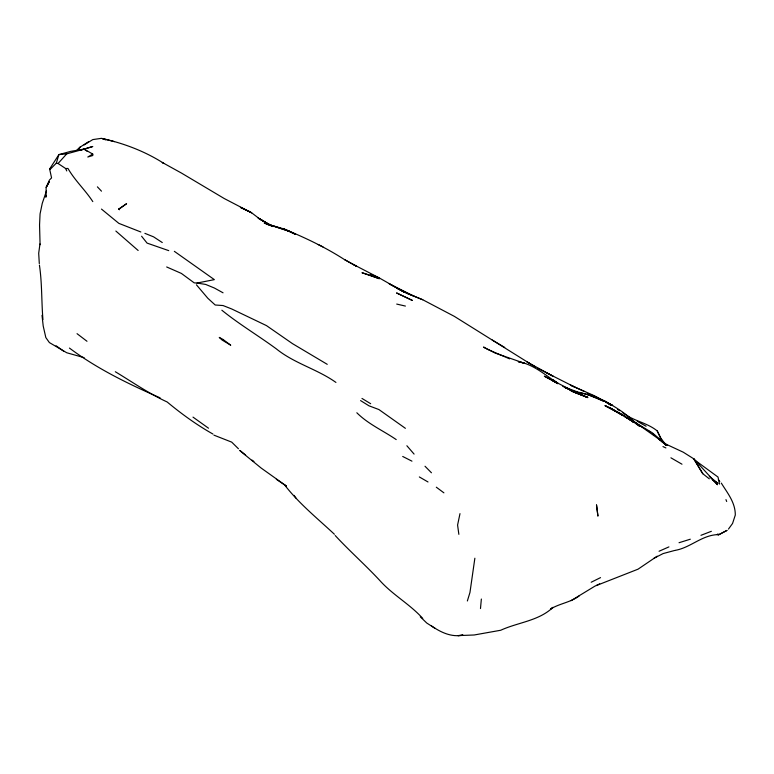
<?xml version="1.0" encoding="UTF-8"?>
<svg xmlns="http://www.w3.org/2000/svg" width="774" height="774" viewBox="0 0 774 774"><rect width="100%" height="100%" fill="white"/><g stroke="black" fill="none" stroke-linecap="round" stroke-linejoin="round"><path stroke-width="1.16" d="M474.868 558.218L469.963 592.458L467.361 600.982M480.48 608.558L481.36 599.037M46.072 195.096L45.859 197.206L46.188 187.376L49.381 180.139M39.967 243.936L38.7 253.233L39.3 263.605M459.988 513.636L457.589 525.053L458.856 534.341M92.764 154.103L87.791 157.016L92.793 155.506L92.764 154.103L84.124 149.101L66.748 153.852L58.892 154.597L49.633 169.013L50.01 169.525L56.328 163.14L58.892 154.597L70.676 151.375L84.095 149.092L92.793 146.489L79.77 150.475M46.508 190.868L42.26 203.349L40.064 213.914L39.551 224.973L40.074 244.719M49.207 181.6L46.188 187.376L49.043 182.335M728.479 529.077L732.552 523.476L735.3 515.039C735.377 502.471 727.492 493.135 721.3 483.092M56.328 163.14L58.06 163.488L66.748 153.852M77.303 150.185L80.39 146.954L88.623 141.681M77.013 150.359L80.39 146.954L77.081 150.185M49.933 179.51L51.568 177.923L49.633 169.013M674.976 550.401C690.147 547.876 701.447 535.492 717.14 534.641L717.991 533.886L718.466 534.863L727.105 530.364M118.935 209.212L126.578 203.697L118.848 208.961L119.515 209.657L118.848 208.961M657.213 556.177L638.037 569.18L595.08 586.044L571.028 600.682M84.114 144.941L92.793 139.591L101.481 138.333L114.397 141.642M579.068 596.028C570.535 602.404 559.66 603.459 550.662 608.974L553.013 607.338C538.752 620.98 518.038 622.296 500.701 630.259L474.152 634.99L457.879 635.618L462.62 635.106M726.68 530.567L718.466 534.863L717.14 534.641M653.924 558.296L663.115 553.574L674.58 550.488M591.191 582.241L600.547 577.617M596.435 585.434L599.686 583.867M659.071 551.243L668.92 546.899M700.954 535.318L711.364 531.303M679.04 542.719L690.311 539.207M166.671 266.962L181.387 273.425L194.187 282.849L196.993 283.052L214.359 279.637L174.334 251.327M462.929 635.077C451.513 637.534 440.609 632.261 431.447 625.895M58.06 163.488L65.693 168.548L67.967 168.451C74.875 180.536 85.237 189.969 92.803 201.608M196.993 283.052L205.681 284.435L214.359 288.005L223.047 292.804M396.714 304.076L405.402 306.069M572.75 391.112L581.487 393.356L564.952 387.329M84.114 357.646L66.748 352.76L49.381 342.572L45.83 337.57L43.209 326.028L42.009 315.308M168.751 250.641L147.07 243.104L141.594 236.234M622.48 412.416C632.968 421.056 646.841 422.411 657.213 430.915L661.847 440.319M140.839 231.987L118.848 223.367L101.481 209.086M569.935 390.164L587.747 397.372L572.199 391.528M505.441 357.056L486.643 348.968M213.905 435.133L231.726 442.138L238.44 448.765M144.893 233.351L153.581 236.844L162.269 242.543M422.759 299.751L407.24 293.433L396.714 288.044L407.24 293.433L422.759 299.751L454.348 316.363L529.387 363.277L553.013 376.193L537.959 368.356M370.727 274.402L379.347 277.972L404.347 292.204M105.719 139.92L102.381 138.565C124.004 143.374 144.999 151.346 163.72 163.304L162.259 162.463L181.503 173.095L224.257 198.541L251.656 212.802L259.126 218.52L271.287 225.776M570.38 390.454L587.747 397.613L579.058 394.034M160.092 397.836C128.416 383.943 97.253 368.888 69.447 348.077M565.765 387.793L570.844 390.009L564.952 387.484L579.068 393.608M570.844 390.009L562.775 386.352M584.583 391.567L570.38 385.104L594.567 395.833L603.449 400.738L587.747 393.569C606.071 400.777 623.505 410.675 637.524 424.674M506.477 357.501L509.602 358.855M574.656 392.215L579.649 394.421L544.335 376.174L554.871 381.95M662.97 446.579L665.901 447.933M295.445 234.348L283.826 228.92L266.459 223.85L289.147 231.262L295.465 234.299M414.08 296.229L389.187 283.797L404.386 292.224M603.962 401.406L587.747 394.566L579.058 392.389L593.881 396.23L587.747 394.566L605.113 401.145L612.563 405.499L606.11 402.432M268.926 225.07L264.205 222.999L289.147 231.262L283.826 228.92C304.782 237.502 325.312 247.245 344.382 259.532L356.359 266.179L344.614 259.658M547.092 373.107L574.889 387.145M624.415 416.412L631.168 420.534L609.283 407.395L622.48 415.232L605.113 405.673L622.48 414.487L633.277 422.188M613.801 409.968L605.113 405.673M318.22 244.555L322.961 246.896M353.302 264.447L379.347 277.972M603.449 400.738L596.435 397.188L602.675 400.632M402.712 456.466L411.952 461.159M605.113 401.551L612.563 405.499M608.915 404.076L610.996 405.228M632.348 420.795L652.221 432.734L667.265 445.456M637.263 421.317L646.096 426.242M633.093 421.878L635.019 422.972M273.125 226.559L258.971 218.607L271.374 225.844M271.461 225.882L267.591 223.657L270.639 225.495M670.913 457.811L681.981 464.207M419.334 476.948L428.012 481.97M529.387 363.277L526.959 361.855L535.647 367.002M609.177 404.115L611.083 405.237M492.235 340.038L504.716 347.449M257.781 217.746L266.469 222.951M212.927 434.04C196.577 424.829 181.513 413.906 167.145 401.967C148.918 393.618 132.431 382.075 115.316 371.733M639.846 425.681L641.781 426.842M617.652 409.494L619.587 410.665M361.98 398.436L370.669 403.709M712.97 480.112L718.001 483.344L709.313 476.368L717.537 484.737L693.814 458.856L683.268 452.2L665.901 444.121L639.846 425.632L626.746 417.37L633.625 422.169M360.578 400.584L368.927 405.789L378.931 409.562L405.392 428.322M553.013 380.779L552.162 380.208L557.686 383.711M555.906 382.608L552.162 380.208M327.247 364.331L292.514 343.656L266.469 325.602L231.736 308.981L223.047 305.546L215.201 305.004L207.829 298.261L196.422 284.803M435.017 628.324L426.784 623.051L420.272 616.781M208.525 428.206L192.997 417.118M239.543 450.41L261.119 468.028L286.322 485.995M632.029 421.114L633.751 422.275M276.328 479.299L286.206 485.985M485.588 348.455L483.547 347.033L495.06 353.021L524.733 363.393L518.28 361.681C533.509 364.264 545.273 375.138 557.812 383.275M396.22 439.593C383.091 430.586 368.279 424.2 356.833 412.774M77.042 333.671L86.988 341.276M56.086 345.765L63.845 351.309M335.935 382.424C317.311 369.14 294.352 363.461 276.395 348.919C258.419 335.684 239.214 324.296 221.857 310.219M553.168 379.802L557.909 383.256M693.417 459.079L718.001 477.045L719.568 484.089M84.124 149.101L87.017 151.23M251.995 460.085L253.92 461.507M436.313 487.204L443.908 492.844M648.525 430.924L650.46 432.366M652.385 433.808L654.32 435.249M652.443 433.856L654.378 435.269M635.706 423.339L637.36 424.636M702.792 473.727L693.814 458.856L702.792 473.727L709.313 478.835M663.337 442.747L666.085 445.002M240.414 450.797L245.619 455.083M635.706 423.388L637.36 424.762M115.858 231.039L138.149 250.486M635.212 422.507L639.353 426.377M422.759 618.455C409.881 604.155 392.65 594.877 379.831 580.529C365.492 565.059 349.577 551.088 335.219 535.54M284.397 484.669C298.832 503.429 317.253 518.261 334.397 534.244M425.013 466.248L431.447 472.779M97.398 186.853L101.481 191.168M718.32 479.793L719.81 481.447M406.872 445.747L414.08 454.086M665.95 444.857L660.57 437.939L657.213 430.915M294.081 495.37L295.949 498.059M65.693 168.548L66.748 170.938M725.964 499.627L726.68 501.484M42.938 319.517C41.448 301.454 42.125 283.187 39.426 265.143M370.669 275.486L361.98 272.709L379.347 278.727L370.669 275.486M249.093 211.437L240.414 207.384L251.656 212.802L249.093 211.437M412.416 300.467L396.714 293.007L412.416 300.467M223.047 339.467L219.245 337.416L222.196 340.105L230.739 345.204L223.047 339.467M666.172 444.731L658.742 438.993L666.153 444.74M665.892 444.837L661.431 441.19L665.892 444.837M596.522 504.996L597.915 515.939L596.522 504.996"/></g></svg>
